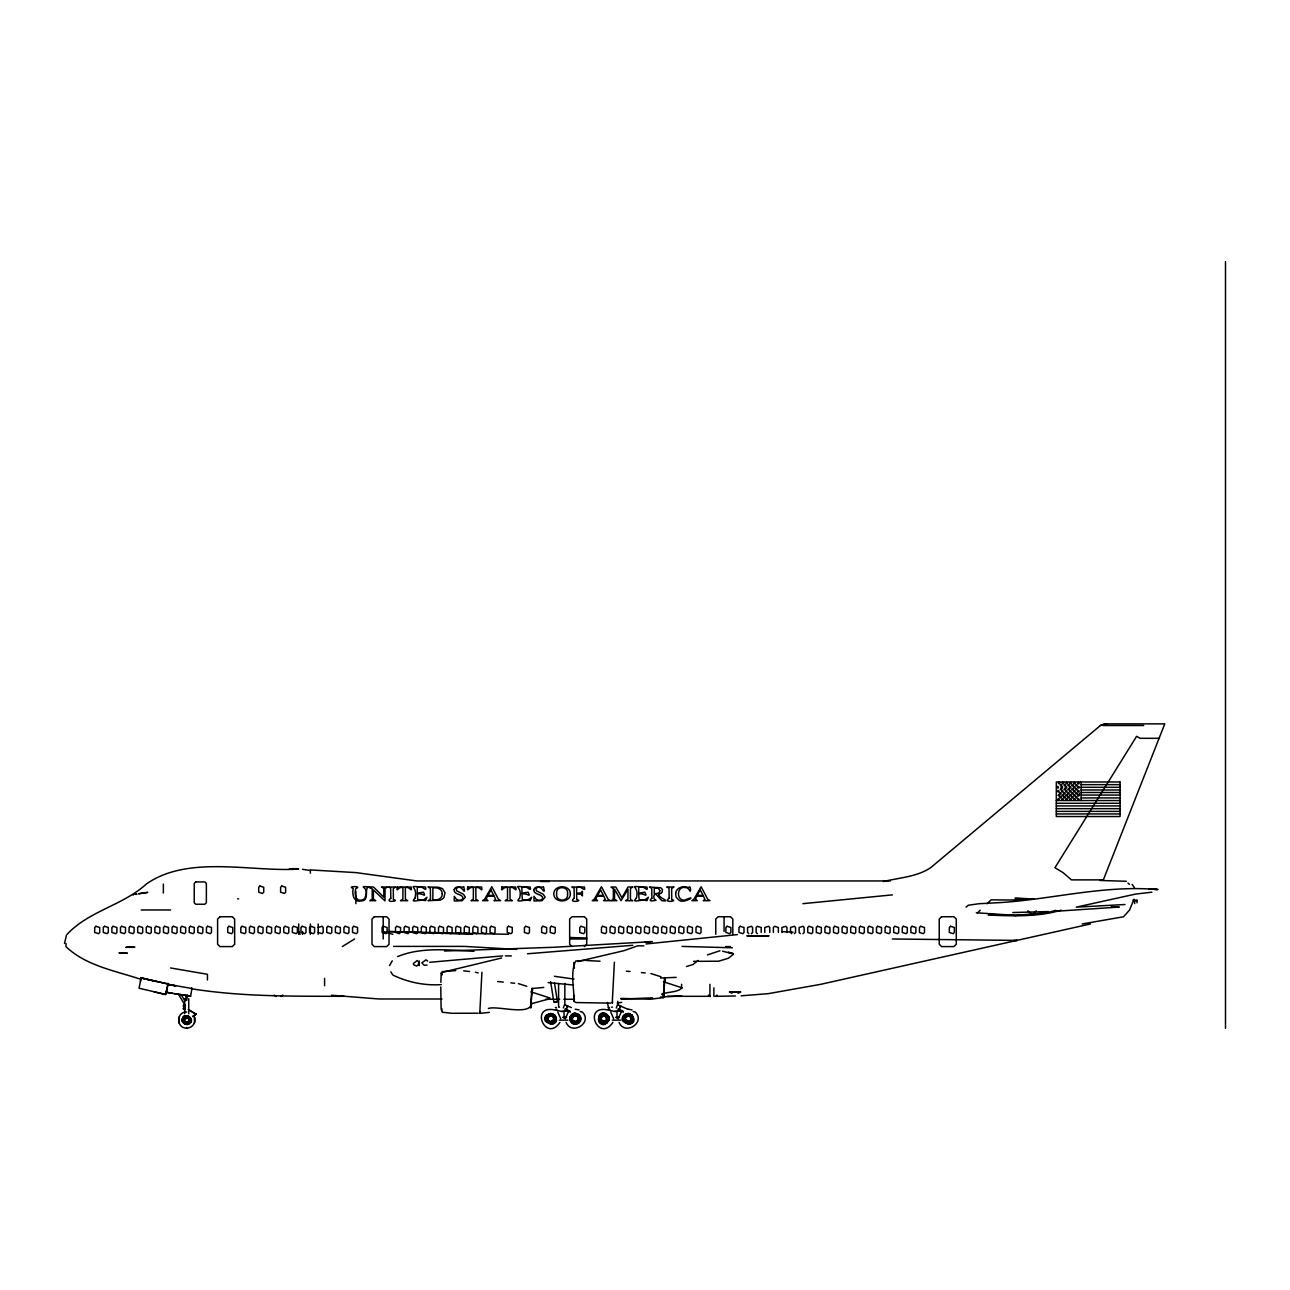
<?xml version="1.0" encoding="UTF-8"?>
<svg xmlns="http://www.w3.org/2000/svg" width="1290" height="1290" viewBox="0 0 1290 1290"><rect width="100%" height="100%" fill="white"/><g stroke="black" fill="none" stroke-linecap="round" stroke-linejoin="round"><path stroke-width="1.5" d="M355.879 903.677L355.911 891.277M163.362 884.037L163.362 893.019M440.793 986.963L441.099 1008.587L442.309 1012.215L451.726 1013.295L478.203 1013.198M532.415 990.93L532.399 988.737L531.077 1002.894M664.882 980.851L664.608 978.449L663.173 997.621L650.499 999.234L620.845 998.395M324.58 978.352L324.58 985.705M532.173 990.785C532.254 977.643 529.545 1022.309 531.625 1002.894M664.64 980.706L664.673 979.029M440.857 982.319L441.245 973.337L442.309 971.628L455.709 970.628M66.064 943.474L65.935 946.618C85.995 965.888 115.665 970.854 141.126 979.416L141.126 977.885L167.942 983.964L140.997 978.014L140.481 981.19M574.356 995.461L573.889 1001.072L575.727 1002.54L610.67 1003.12M441.615 1010.505L441.76 1008.587M664.092 992.816L663.479 997.525L664.85 978.659M531.351 1002.911C531.867 1016.488 496.634 1005.297 488.378 1008.474M663.818 992.832L663.173 997.621M64.5 943.474L66.451 935.169M418.734 961.792L418.621 964.517L416.638 966.049L413.751 964.823L413.364 963.469L417.234 960.566L418.734 961.792L418.621 964.517M167.861 983.27L167.861 984.238L191.904 988.527L190.614 996.283L166.587 992.365L167.877 984.609L175.666 985.866M577.452 1015.988L577.597 1015.101L574.002 1013.618M630.407 1015.988L630.552 1015.101L626.956 1013.618M578.307 1016.327L578.533 1015.053M631.262 1016.327L631.487 1015.053M188.566 1024.26L186.727 1024.518C199.95 1021.438 180.616 1008.49 182.39 1021.809L184.97 1024.26M580.371 1020.777L580.371 1016.73M608.832 1020.777L608.928 1016.681C592.094 1002.427 599.399 1038.16 609.364 1018.729C602.253 1001.395 590.207 1030.13 607.622 1022.519M182.47 1018.358L182.47 1021.761M547.863 1018.729L548.734 1016.73L550.782 1015.907M572.357 1018.729L573.228 1016.73L575.275 1015.907M186.76 1012.005C176.085 1011.537 176.117 1028.533 186.76 1028.114M194.468 1023.131L194.468 1016.955C196.66 1022.196 192.291 1028.178 186.727 1028.114M565.375 1018.729L568.261 1011.973M618.329 1018.729L621.216 1011.973M167.265 987.302L165.701 994.445L139.03 988.237L141.126 977.885L156.155 981.529M167.942 983.964L165.572 994.574L154.091 991.849M189.582 1020.051L190.549 1020.051C190.21 1026.775 179.423 1022.502 184.083 1017.471C189.178 1012.86 193.726 1023.486 186.727 1023.712L183.857 1020.051C185.212 1013.069 193.903 1021.712 186.727 1022.825M547.395 1018.729C555.732 1006.2 555.603 1031.371 547.395 1018.729L546.299 1018.729C557.296 1002.233 557.167 1035.322 546.299 1018.729M571.873 1018.729C580.226 1006.2 580.097 1031.371 571.873 1018.729L570.777 1018.729C581.774 1002.233 581.645 1035.322 570.777 1018.729M600.35 1018.729C608.687 1006.2 608.558 1031.371 600.35 1018.729L599.253 1018.729C613.588 1035.902 606.203 999.266 599.608 1020.39L600.608 1020.003M624.828 1018.729C633.18 1006.2 633.051 1031.371 624.828 1018.729L623.731 1018.729C638.066 1035.902 630.681 999.266 624.086 1020.39L625.086 1020.003M183.502 1023.244L188.517 1024.196L191.452 1020.051L188.517 1015.939L183.454 1016.891A4.789 4.789 0 0 1 184.922 1015.859L183.422 1016.859M1079.053 795.43L1079.488 793.366M191.017 1021.761L191.452 1020.051M179.052 1016.955L179.052 1023.131M619.813 1007.232L620.184 1005.926L628.004 1009.328M549.621 997.912L530.932 991.817M682.087 987.834L663.399 981.738M698.035 960.47L692.907 964.565L686.457 966.516M489.297 1012.408L479.767 1013.36L480.154 1011.86M612.621 1001.782L612.234 1003.265L614.395 962.163M584.193 960.453L575.727 961.002C569.987 972.192 574.356 988.301 573.889 1001.072L574.421 999.331L574.082 1000.427M566.939 1006.893L567.229 1005.926L571.422 1007.571M481.928 972.241L479.767 1013.36M1133.975 899.211L1129.621 909.966L1123.542 916.771L1082.165 923.979M563.311 1007.99L564.536 1004.684L567.793 1005.926L566.568 1009.215M616.265 1007.99L617.491 1004.684L620.748 1005.926L619.506 1009.215M1159.5 738.315L1140.134 738.315L1136.619 736.332L1054.946 867.719L1063.073 872.637L1071.442 879.877L1103.353 879.877L1164.773 723.867L1104.337 723.867L1100.418 725.512L930.638 867.719C916.61 877.023 899.34 877.619 883.44 881.554M187.856 1017.504L188.195 1016.697M549.476 1021.777L549.088 1022.744L547.653 1021.777L548.395 1021.083L547.653 1021.825M573.969 1021.777L573.566 1022.744L572.131 1021.777L572.873 1021.083L572.131 1021.825M602.43 1021.777L602.043 1022.744L600.608 1021.777L601.35 1021.083L600.608 1021.825M626.924 1021.777L626.521 1022.744L625.086 1021.777L625.827 1021.083L625.086 1021.825M552.088 1015.73L552.523 1014.762M576.582 1015.73L577.017 1014.762M605.042 1015.73L605.478 1014.762M629.536 1015.73L629.971 1014.762M389.516 965.565L392.273 960.856M553.233 1021.083L554.926 1020.39L553.974 1021.777L553.233 1021.083L553.974 1021.825M559.941 1022.389C545.735 1043.336 529.255 1004.862 554.571 1009.893M577.71 1021.083L579.404 1020.39L578.452 1021.777L577.71 1021.083L578.452 1021.825M606.187 1021.083L607.88 1020.39L606.929 1021.777L606.187 1021.083L606.929 1021.825M612.895 1022.389C598.689 1043.336 582.209 1004.862 607.525 1009.893M630.665 1021.083L632.358 1020.39L631.407 1021.777L630.665 1021.083L631.407 1021.825M188.485 1021.728C190.533 1012.376 178.859 1023.792 188.485 1021.728L185.808 1022.277L186.76 1022.422M549.701 1021.39L548.734 1020.745C551.862 1023.857 556.167 1017.794 551.926 1016.117M574.179 1021.39L573.228 1020.745C576.356 1023.889 580.645 1017.794 576.404 1016.117M603.736 1015.907C594.174 1020.535 611.96 1023.905 604.881 1016.117M628.23 1015.907C618.668 1020.535 636.438 1023.905 629.359 1016.117M67.161 934.315C88.591 911.062 123.05 905.306 146.318 884.037C188.259 854.544 251.534 872.266 298.7 869.073M318.195 927.462L321.984 926.301L323.177 927.494L323.177 932.46L321.984 933.67L318.195 932.493M584.386 946.554L586.708 944.232L586.708 919.077L584.37 916.739L572.002 916.739L569.664 919.077L569.664 944.215L572.002 946.586M730.479 946.586L725.673 946.586M751.393 933.67L752.586 932.46L752.586 927.494L751.393 926.301L747.571 927.494L747.571 932.46L748.764 933.67M794.366 933.67L795.559 932.46L795.559 927.494L794.366 926.301L790.544 927.494L790.544 932.46L791.738 933.67M802.961 933.67L804.154 932.46L804.154 927.494L802.961 926.301L799.139 927.494L799.139 932.46L800.332 933.67M977.498 912.869L980.223 910.256M987.027 903.758L991.107 899.856L1024.486 900.098M1036.354 910.837L1032.161 914.545L1015.456 915.4L976.304 912.772M1135.861 901.226L1137.022 900.259L1137.022 902.871M966.049 907.16L968.435 905.225L979.013 903.726L1002.007 902.484C1053.785 898.872 1105.401 884.843 1157.565 889.584L1148.858 888.891L1157.952 889.407M733.429 954.245L728.334 958.26L718.691 961.195L693.504 961.356M280.897 996.525L282.784 995.09M715.16 996.525L717.047 995.09M550.782 1013.327C530.771 1022.954 567.697 1030.017 552.878 1013.859C533.786 1012.94 556.264 1035.515 555.877 1016.73M579.242 1014.94C567.681 1006.877 567.648 1030.597 579.242 1022.567M628.23 1013.327C608.219 1022.954 645.129 1030.017 630.31 1013.859C611.234 1012.94 633.712 1035.515 633.326 1016.73M552.878 1020.745L550.782 1021.567M577.356 1020.745L575.275 1021.567M605.832 1020.745L603.736 1021.567M630.31 1020.745L628.23 1021.567M193.016 1016.697L196.193 1014.182L192.807 1016.117M342.318 946.554L354.605 938.975M738.122 993.284L740.573 992.01L729.511 992.01L731.962 993.284M397.675 956.567C421.475 946.715 448.856 950.133 474.027 951.327M184.115 1021.116L183.277 1021.438L182.987 1020.051L183.906 1020.051L184.083 1017.471M189.404 1018.987L190.243 1018.649M553.926 1017.471L554.926 1017.084M546.654 1020.39L547.653 1020.003M578.404 1017.471L579.404 1017.084M571.131 1020.39L572.131 1020.003M606.88 1017.471L607.88 1017.084M631.358 1017.471L632.358 1017.084M427.103 965.097L424.136 965.275L421.846 962.872L425.942 959.841L427.651 961.131M184.712 1013.779L184.712 1009.522L183.39 1008.312L184.712 1008.022L184.712 1006.442L183.39 1006.152L184.712 1004.684L184.712 998.702M166.587 992.365L172.473 993.268M707.452 954.89L719.981 950.746M132.58 947.344L131.209 946.86M124.662 953.342L123.872 953.084L126.017 952.842M1055.704 910.337L1046.303 912.901L1032.161 914.545L1027.92 910.788M1061.122 910.176C1037.547 917.206 1012.473 916.013 988.188 915.062M501.6 958.002L443.389 972.063M1100.418 725.512L1106.627 723.867M183.39 1005.152L185.309 1004.684L183.615 1005.152L185.309 1006.442L183.39 1006.152M1090.469 923.946L820.65 984.335L768.243 993.655L741.121 995.815M577.759 961.55L623.779 950.714L637.824 945.796L643.839 945.876M530.948 1003.862L549.572 998.783L549.588 997.799M661.528 994.203C667.317 991.688 678.298 992.574 682.055 987.705M136.853 894.293L135.482 894.389L136.675 894.083M548.702 1013.859L554.748 1014.94M626.134 1013.859L632.197 1014.94M185.292 1016.697L185.663 1017.504L185.292 1016.697L186.727 1016.407M185.808 1017.842L186.727 1017.665M573.131 1013.763L575.308 1013.327M601.608 1013.763L603.784 1013.327M555.748 1009.409L556.828 1009.215M617.152 1003.12L621.764 1002.33M609.783 1009.215L608.703 1009.409L607.461 1002.411M554.506 1002.411L556.909 1002.04M183.39 1008.312L185.309 1008.022L183.615 1008.312L185.309 1009.522L183.438 1009.231M740.573 992.01L729.511 992.01M527.529 953.762L632.729 945.296M1151.906 892.164L1135.394 894.115L1076.231 907.16L1125.009 904.5M1047.254 912.772L1015.456 915.368L990.623 914.545M644.935 942.184L650.628 941.571M555.442 1010.006L561.731 1011.505L565.955 1011.054M608.396 1010.006L614.685 1011.505L618.91 1011.054M646 943.957L737.428 934.605M802.88 903.677L892.341 894.873M652.563 997.847L621.038 999.121M660.432 997.057L681.652 995.848M531.932 988.527L543.751 987.447M676.218 977.369L660.512 978.014M429.635 962.292L502.552 955.906M652.418 941.603L554.168 947.263L444.55 951.02M1048.206 911.579L1012.844 912.53M1055.865 911.256L1119.252 907.063L1111.303 906.757M735.445 995.977L716.434 996.315M1102.869 725.512L1143.682 725.512M1081.165 784.643L1120.059 784.643M1081.165 787.303L1120.059 787.303M1081.165 789.98L1120.059 789.98M1081.165 792.495L1120.059 792.495M1081.165 795.075L1120.059 795.075M1081.165 797.913L1120.059 797.913M1056.317 800.542L1120.059 800.542M1056.317 803.283L1120.059 803.283M1056.317 805.928L1120.059 805.928M1056.317 808.669L1120.059 808.669M1056.317 811.378L1120.059 811.378M1056.317 813.942L1120.059 813.942M289.476 868.702L298.119 868.702M1099.902 880.457L1126.363 881.28M890.326 880.941L416.718 880.941L355.911 872.604L310.374 869.928L310.374 873.185M540.575 881.521L549.218 881.521M237.634 898.856L238.634 898.856M141.158 909.966L170.602 909.966M569.664 938.975L586.708 938.975M1013.827 940.426L1017.31 940.426L892.341 938.975M393.547 946.392L464.11 946.392L516.71 949.392M132.58 946.86L125.807 947.344L133.838 947.295L131.903 946.715M130.435 947.102L131.79 947.102M133.563 947.102L134.902 947.102M123.872 953.084L126.017 953.342M733.172 953.745L722.545 951.23M344.188 996.315C293.346 996.186 242.101 996.864 191.742 988.801L191.742 987.818M667.156 996.315L709.935 996.315L709.935 984.335M441.986 999.008L378.825 998.976L331.611 995.235M545.654 999.282L559.731 999.282M563.746 999.282L573.792 999.282M559.521 1007.168L558.586 1007.168L558.586 983.464M611.541 1007.168L612.476 1007.168M555.442 1007.538L556.377 1007.538M608.396 1007.538L609.332 1007.538M561.731 1011.36L564.053 1011.36L564.053 1018.39M614.685 1011.36L617.007 1011.36L617.007 1018.39M562.65 1017.31L566.616 1017.31M615.604 1017.31L619.555 1017.31M554.184 1018.729L555.281 1018.729M578.678 1018.729L579.758 1018.729M607.139 1018.729L608.235 1018.729M631.616 1018.729L632.713 1018.729M559.376 1020.148L567.793 1020.148M612.331 1020.148L620.748 1020.148M681.991 946.409L732.317 947.779M505.357 955.874L511.388 955.955M441.341 984.625C424.603 985.754 407.914 982.303 392.837 975.046L390.806 971.789M508.582 934.315L389.032 931.541L472.575 934.315M586.176 960.502L600.06 961.227M569.664 937.475L586.708 938.024M1133.023 900.081L1137.022 900.259M782.175 931.654L793.044 932.138M1015.149 897.937L1034.112 899.114M1015.182 898.969L1024.744 899.582M626.392 971.193L630.101 971.451M368.908 887.407L372.246 888.826L372.181 899.259L369.843 900.678L375.745 900.678L373.439 899.34L373.342 889.907L384.984 900.904L385.049 888.455L387.387 887.036L381.485 887.036L383.791 888.375L383.888 897.276L373.519 887.036C352.992 886.23 370.617 885.375 365.28 896.824A3.854 3.16 0.4 0 1 363.119 899.549C355.83 903.016 354.008 893.728 355.814 888.504C363.361 885.956 345.784 886.02 353.234 888.407C351.88 894.196 353.605 902.726 361.2 900.952C368.988 900.936 364.941 891.438 367.44 887.568L368.908 887.036M574.018 979.094L554.394 976.272M573.566 985.028L548.105 982.577M497.634 981.529L503.293 982.093M641.42 972.579L645.21 972.966M510.856 982.851L514.646 983.238M463.658 970.838L469.56 971.531M302.553 869.315L310.374 870.54M174.36 993.606L190.614 996.283M170.602 967.968L207.448 974.289L207.448 979.997M628.23 1009.199L632.019 1009.893M575.275 1009.199L579.065 1009.893M167.861 984.222L175.553 985.834M475.462 972.241L478.203 972.918M383.211 931.412L392.853 934.315M650.902 973.547L660.948 976.756M518.435 983.641L526.804 986.302M628.94 1015.617L631.713 1016.585M575.985 1015.617L578.759 1016.585M633.132 1011.457L634.293 1011.908M580.178 1011.457L581.338 1011.908M624.086 1017.084L625.086 1017.471M631.358 1020.003L632.358 1020.39M599.608 1017.084L600.608 1017.471M571.131 1017.084L572.131 1017.471M546.654 1017.084L547.653 1017.471M623.344 1012.15L617.942 1009.925L618.087 1008.925L623.118 1011.215M606.929 1020.003L607.88 1020.39M570.39 1012.15L564.988 1009.925L565.133 1008.925L570.164 1011.215M578.452 1020.003L579.404 1020.39M553.974 1020.003L554.926 1020.39M626.182 1020.745L627.134 1021.39M601.688 1020.745L602.656 1021.39M708.404 995.09L710.338 996.525M274.141 995.09L276.076 996.525M1127.976 883.053L1129.411 884.376M757.359 933.67L756.166 932.46L756.166 927.494L757.359 926.301L761.181 927.494L761.181 932.46M1132.072 884.392L1134.507 887.859M635.244 1011.973C646.016 1022.648 624.747 1036.031 619.071 1022.389M610.75 1011.973L613.669 1018.729M582.29 1011.973C593.077 1022.648 571.793 1036.031 566.116 1022.389M557.796 1011.973L560.715 1018.729M180.971 994.364L184.938 1000.943M178.262 993.929L185.486 1005.894M298.7 931.428L300.167 934.315M629.536 1021.777L629.971 1022.744M605.042 1021.777L605.478 1022.744M576.582 1021.777L577.017 1022.744M552.088 1021.777L552.523 1022.744M626.521 1014.762L626.924 1015.73M602.043 1014.762L602.43 1015.73M573.566 1014.762L573.969 1015.73M549.088 1014.762L549.476 1015.73M573.889 962.614L574.421 964.356M441.954 974.434L441.438 972.692L441.76 975.272M1134.2 900.501L1134.781 903.613M554.474 982.948L557.425 1001.556L553.878 1002.104L550.62 981.674M530.706 1007.7L530.641 1005.474M574.082 963.259L574.356 968.242M1225.5 261.677L1225.5 1028.291M1081.165 781.982L1081.165 800.542M786.965 932.46L786.965 927.494L785.771 926.301L781.95 927.494L781.95 932.46M778.37 932.46L778.37 927.494L774.548 926.301L773.355 927.494L773.355 932.46M769.775 932.46L769.775 927.494L768.582 926.301L764.76 927.494L764.76 932.46M732.817 934.315L732.817 919.077L730.479 916.739L718.111 916.739L715.773 919.077L715.773 934.315M724.077 916.739L724.077 931.412M713.87 987.85L713.87 996.315M681.588 984.302L681.588 987.85M628.23 1014.424L628.23 1015.472M628.23 1022.051L628.23 1023.083M618.845 1008.925L618.845 1011.054M617.797 1001.233L617.797 1005.184M603.736 1014.424L603.736 1015.472M603.736 1022.051L603.736 1023.083M575.275 1014.424L575.275 1015.472M575.275 1022.051L575.275 1023.083M565.891 1008.925L565.891 1011.054M564.843 983.464L564.843 1005.184M550.782 1014.424L550.782 1015.472M550.782 1022.051L550.782 1023.083M419.315 961.066L419.315 965.581M383.211 916.771L383.211 938.975M318.195 923.979L318.195 934.315M310.374 923.979L310.374 934.315M302.553 931.412L302.553 934.315M298.7 923.946L298.7 934.315M188.743 998.702L188.743 1013.779M187.566 994.848L186.727 1000.427L185.857 1000.234L185.857 994.848M186.76 1016.407L186.76 1017.294M397.256 887.036C395.933 894.067 399.045 885.263 402.932 887.891L402.867 899.259L400.529 900.678L407.721 900.678L405.415 899.34L405.334 887.891C409.14 885.246 412.478 894.035 411.107 887.036L397.256 887.036M467.738 887.036C466.416 894.067 469.528 885.263 473.398 887.891L473.333 899.259L470.995 900.678L478.187 900.678L475.897 899.34L475.8 887.891C479.622 885.246 482.96 894.051 481.589 887.036L467.738 887.036M501.891 887.036C500.568 894.067 503.681 885.263 507.567 887.891L507.486 899.259L505.164 900.678L512.356 900.678L510.05 899.34L509.969 887.891C513.791 885.246 517.113 894.051 515.742 887.036L501.891 887.036M567.535 894.051C568.745 902.258 555.216 902 556.651 893.76C555.393 885.408 569.084 885.73 567.535 894.051M651.869 898.259C646.467 902.452 655.594 900.275 656.046 900.307C653.272 900.42 652.74 893.148 656.046 894.293L661.786 900.678C672.348 901.823 658.61 898.356 658.497 894.035L660.351 893.519A4.531 3.16 0 0 0 662.093 892.245L662.447 889.455L660.786 887.794L649.434 887.036L651.789 888.407L651.869 898.259M675.621 893.067L675.976 896.437A8.514 6.853 0 0 0 678.556 899.582C682.475 905.322 700.18 893.293 684.748 900.114C676.573 901.13 676.363 886.891 684.377 887.439C686.506 887.391 688.683 888.423 689.618 890.39C690.972 894.067 690.989 883.973 688.57 887.665C683.829 885.359 676.524 887.31 675.621 893.067M430.473 898.259L430.199 899.759L428.038 900.678L439.922 900.146A7.482 6.015 0 0 0 443.905 897.534L445.05 892.761L442.518 888.649L438.294 887.214L428.038 887.036L430.376 888.407L430.473 898.259M613.379 898.308L613.105 899.791L610.976 900.678L616.894 900.678L614.572 899.34L614.491 889.197L621.038 900.678L628.004 889.197L627.924 899.259L625.602 900.678L632.809 900.678L630.746 899.888L630.407 898.308L630.471 888.455L632.809 887.036L628.004 887.036L621.941 897.711L615.782 887.036L610.976 887.036L613.314 888.617L613.379 898.308M390.822 898.259C383.711 903.387 400.884 900.968 393.386 899.63L393.305 888.455L395.659 887.036L388.387 887.036L390.66 888.084L390.822 898.259M574.227 898.259C567.116 903.403 584.338 900.968 576.791 899.63L576.63 893.97L581 894.163L582.403 895.889L582.403 891.277L580.645 893.051L576.63 893.148L576.63 887.778C580.403 884.15 586.095 893.615 584.434 887.036L571.809 887.036L574.066 888.084L574.227 898.259M669.155 898.259C662.044 903.387 679.217 900.968 671.719 899.63L671.639 888.455L673.993 887.036L666.72 887.036L668.994 888.084L669.155 898.259M442.276 893.889C442.502 898.711 436.907 900.936 432.876 899.694L432.876 888.084C436.907 886.843 442.518 889.052 442.276 893.889M570.406 893.776C570.374 903.226 553.749 903.339 553.781 893.809C553.942 884.505 570.245 884.44 570.406 893.776M414.896 898.275C409.156 903.935 420.524 898.679 425.539 900.678L427.006 897.26L423.668 899.775L417.75 899.823L417.299 893.906C423.426 892.89 426.281 898.42 423.475 892.18L417.299 893.18L417.299 887.778C421.346 883.569 427.264 893.631 425.539 887.036C402.851 886.44 419.024 884.118 414.896 898.275M519.531 898.275C513.775 903.935 525.159 898.679 530.174 900.678L531.641 897.26L528.303 899.775L522.385 899.823L521.934 893.906C528.062 892.89 530.916 898.42 528.11 892.18L521.934 893.18L521.934 887.778C525.981 883.569 531.899 893.631 530.174 887.036C507.422 886.44 523.708 884.118 519.531 898.275M636.293 898.275C630.552 903.935 641.936 898.679 646.951 900.678L648.402 897.26L645.065 899.775L639.147 899.823L638.695 893.906C644.839 892.89 647.677 898.42 644.871 892.18L638.695 893.18L638.695 887.778C642.743 883.569 648.676 893.631 646.951 887.036C624.199 886.44 640.469 884.118 636.293 898.275M454.193 889.6C453.306 895.212 463.771 893.615 462.933 898.824L461.175 900.033A5.208 4.176 0 0 1 456.305 899.178L454.274 896.308L454.274 900.984L462.175 900.71L465.384 897.195L463.578 894.341L456.628 890.761L456.305 888.842C461.417 882.167 466.254 898.695 463.787 886.73C461.449 888.23 455.563 884.875 454.193 889.6M533.915 889.6C533.028 895.212 543.493 893.615 542.655 898.824L540.897 900.033A5.208 4.176 0 0 1 536.027 899.178L533.996 896.308L533.996 900.984L541.897 900.71L545.106 897.195L543.3 894.341L536.35 890.761L536.027 888.842C541.139 882.167 545.976 898.695 543.509 886.73C541.171 888.23 535.285 884.875 533.915 889.6M659.851 890.697L659.787 891.309A3.983 2.79 0 0 1 659.158 892.374A3.87 2.709 0 0 1 657.094 893.47L654.272 893.664L654.272 887.988L658.319 888.246L659.851 890.681M570.18 1016.73C567.503 1023.131 577.759 1026.969 580.452 1020.825C583.225 1014.472 572.696 1010.409 570.18 1016.73M486.104 898.953L487.959 900.678L482.605 900.678L484.653 899.178L491.812 886.73L498.392 899.194L500.633 900.678L493.941 900.678L495.666 899.469L494.135 896.115L487.572 896.115L486.104 898.953M595.738 898.953L597.593 900.678L592.255 900.678L594.303 899.178L601.446 886.73L608.042 899.194L610.267 900.678L603.575 900.678L605.3 899.469L603.768 896.115L597.206 896.115L595.738 898.953M695.407 898.953L697.261 900.678L691.908 900.678L693.972 899.178L701.115 886.73L707.694 899.194L709.935 900.678L703.244 900.678L704.969 899.469L703.437 896.115L696.874 896.115L695.407 898.953M1057.203 787.448L1058.106 788.093L1058.445 787.029L1057.542 786.384L1057.203 787.448M1058.493 783.353L1059.396 783.998L1059.751 782.949L1058.848 782.288L1058.493 783.353M1057.8 791.463L1058.703 792.125L1059.058 791.06L1058.155 790.415L1057.8 791.463M1060.461 785.481L1061.364 786.142L1061.718 785.078L1060.815 784.417L1060.461 785.481M1058.364 795.479L1059.267 796.14L1059.622 795.075L1058.719 794.414L1058.364 795.479M1060.396 789.416L1061.299 790.077L1061.638 789.012L1060.735 788.351L1060.396 789.416M1062.38 783.353L1063.283 783.998L1063.637 782.949L1062.734 782.288L1062.38 783.353M1061.38 787.448L1062.283 788.093L1062.621 787.029L1061.718 786.384L1061.38 787.448M1059.864 793.479L1060.767 794.14L1061.106 793.076L1060.203 792.415L1059.864 793.479M1058.106 799.429L1059.009 800.09L1059.348 799.026L1058.445 798.365L1058.106 799.429M1061.831 791.463L1062.734 792.125L1063.089 791.06L1062.186 790.415L1061.831 791.463M1060.17 797.413L1061.073 798.075L1061.412 797.01L1060.509 796.365L1060.17 797.413M1064.347 785.481L1065.25 786.142L1065.605 785.078L1064.685 784.417L1064.347 785.481M1062.251 795.479L1063.154 796.14L1063.508 795.075L1062.589 794.414L1062.251 795.479M1064.282 789.416L1065.185 790.077L1065.524 789.012L1064.621 788.351L1064.282 789.416M1066.266 783.353L1067.169 783.998L1067.523 782.949L1066.62 782.288L1066.266 783.353M1065.54 787.448L1066.443 788.093L1066.798 787.029L1065.895 786.384L1065.54 787.448M1063.895 793.479L1064.798 794.14L1065.137 793.076L1064.234 792.415L1063.895 793.479M1062.138 799.526L1063.041 800.187L1063.379 799.123L1062.476 798.462L1062.138 799.526M1065.862 791.463L1066.765 792.125L1067.12 791.06L1066.201 790.415L1065.862 791.463M1064.121 797.446L1065.024 798.107L1065.379 797.043L1064.476 796.381L1064.121 797.446M1068.233 785.481L1069.136 786.142L1069.475 785.078L1068.572 784.417L1068.233 785.481M1066.137 795.479L1067.04 796.14L1067.394 795.075L1066.475 794.414L1066.137 795.479M1068.168 789.416L1069.071 790.077L1069.41 789.012L1068.507 788.351L1068.168 789.416M1070.152 783.353L1071.055 783.998L1071.41 782.949L1070.506 782.288L1070.152 783.353M1067.927 793.479L1068.83 794.14L1069.168 793.076L1068.265 792.415L1067.927 793.479M1069.716 787.448L1070.619 788.093L1070.974 787.029L1070.071 786.384L1069.716 787.448M1066.137 799.51L1067.04 800.171L1067.394 799.107L1066.475 798.446L1066.137 799.51M1068.007 797.446L1068.91 798.107L1069.265 797.043L1068.362 796.381L1068.007 797.446M1069.894 791.463L1070.797 792.125L1071.135 791.06L1070.232 790.415L1069.894 791.463M1072.119 785.481L1073.022 786.142L1073.361 785.078L1072.458 784.417L1072.119 785.481M1070.023 795.479L1070.926 796.14L1071.264 795.075L1070.361 794.414L1070.023 795.479M1072.055 789.416L1072.957 790.077L1073.296 789.012L1072.393 788.351L1072.055 789.416M1074.038 783.353L1074.941 783.998L1075.296 782.949L1074.377 782.288L1074.038 783.353M1070.023 799.51L1070.926 800.171L1071.264 799.107L1070.361 798.446L1070.023 799.51M1071.942 793.479L1072.845 794.14L1073.199 793.076L1072.296 792.431L1071.942 793.479M1073.893 787.448L1074.796 788.093L1075.134 787.029L1074.231 786.384L1073.893 787.448M1071.893 797.446L1072.796 798.107L1073.151 797.043L1072.248 796.381L1071.893 797.446M1073.925 791.463L1074.828 792.125L1075.167 791.06L1074.264 790.415L1073.925 791.463M1076.005 785.481L1076.908 786.142L1077.247 785.078L1076.344 784.417L1076.005 785.481M1073.909 795.479L1074.812 796.14L1075.15 795.075L1074.248 794.414L1073.909 795.479M1075.941 789.416L1076.844 790.077L1077.182 789.012L1076.279 788.351L1075.941 789.416M1077.924 783.353L1078.827 783.998L1079.166 782.949L1078.263 782.288L1077.924 783.353M1073.909 799.51L1074.812 800.171L1075.15 799.107L1074.248 798.446L1073.909 799.51M1075.973 793.479L1076.876 794.14L1077.231 793.076L1076.328 792.415L1075.973 793.479M1078.069 787.448L1078.972 788.093L1079.311 787.029L1078.408 786.384L1078.069 787.448M1075.779 797.446L1076.682 798.107L1077.037 797.043L1076.134 796.381L1075.779 797.446M1077.956 791.463L1078.859 792.125L1079.198 791.06L1078.295 790.415L1077.956 791.463M1077.795 795.479L1078.698 796.14L1079.037 795.075L1078.134 794.414L1077.795 795.479M1077.795 799.51L1078.698 800.171L1079.037 799.107L1078.134 798.446L1077.795 799.51M196.225 1014.327L188.372 1009.586L196.225 1014.327M185.631 1022.615L185.292 1023.421L185.663 1022.615M490.91 889.858L487.959 895.373L493.78 895.373L490.91 889.858M600.543 889.858L597.593 895.373L603.43 895.373L600.543 889.858M700.212 889.858L697.261 895.373L703.082 895.373L700.212 889.858M138.804 893.744L147.576 892.406L138.804 893.744M190.839 1021.696L186.76 1024.308L182.68 1021.696A4.209 4.209 0 0 1 183.648 1017.036L186.76 1015.794L189.888 1017.036A4.209 4.209 0 0 1 190.839 1021.696M555.619 1020.696L550.782 1023.792L545.944 1020.696A4.999 4.999 0 0 1 547.089 1015.165L550.782 1013.682L554.49 1015.165A4.999 4.999 0 0 1 555.619 1020.696M580.113 1020.696L575.275 1023.792L570.438 1020.696A4.999 4.999 0 0 1 571.567 1015.165L575.275 1013.682L578.968 1015.165A4.999 4.999 0 0 1 580.113 1020.696M608.574 1020.696L603.736 1023.792L598.899 1020.696A4.999 4.999 0 0 1 600.043 1015.165L603.736 1013.682L607.445 1015.165A4.999 4.999 0 0 1 608.574 1020.696M633.068 1020.696L628.23 1023.792L623.393 1020.696A4.999 4.999 0 0 1 624.521 1015.165L628.23 1013.682L631.923 1015.165A4.999 4.999 0 0 1 633.068 1020.696M95.912 926.301L94.702 927.494L94.702 932.46L98.524 933.67L99.717 932.46L99.717 927.494L95.912 926.301M133.838 894.26L132.918 894.905L133.805 894.293M104.506 926.301L103.297 927.494L103.297 932.46L107.118 933.67L108.312 932.46L108.312 927.494L104.506 926.301M113.101 926.301L111.891 927.494L111.891 932.46L115.713 933.67L116.906 932.46L116.906 927.494L113.101 926.301M121.695 926.301L120.486 927.494L120.486 932.46L124.308 933.67L125.501 932.46L125.501 927.494L121.695 926.301M130.29 926.301L129.081 927.494L129.081 932.46L132.902 933.67L134.095 932.46L134.095 927.494L130.29 926.301M138.885 926.301L137.675 927.494L137.675 932.46L141.497 933.67L142.69 932.46L142.69 927.494L138.885 926.301M147.479 926.301L146.27 927.494L146.27 932.46L150.091 933.67L151.285 932.46L151.285 927.494L147.479 926.301M195.741 881.941L194.226 883.44L194.226 902.742L195.741 904.242L204.852 904.242L206.368 902.742L206.368 883.44L204.852 881.941L195.741 881.941M156.074 926.301L154.865 927.494L154.865 932.46L158.686 933.67L159.879 932.46L159.879 927.494L156.074 926.301M164.669 926.301L163.459 927.494L163.459 932.46L167.281 933.67L168.474 932.46L168.474 927.494L164.669 926.301M173.263 926.301L172.054 927.494L172.054 932.46L175.875 933.67L177.069 932.46L177.069 927.494L173.263 926.301M181.858 926.301L180.648 927.494L180.648 932.444L184.47 933.67L185.663 932.46L185.663 927.494L181.858 926.301M190.452 926.301L189.243 927.494L189.243 932.46L193.065 933.67L194.258 932.46L194.258 927.494L190.452 926.301M199.047 926.301L197.838 927.494L197.838 932.46L201.659 933.67L202.852 932.46L202.852 927.494L199.047 926.301M207.642 926.301L206.432 927.494L206.432 932.46L210.254 933.67L211.447 932.46L211.447 927.494L207.642 926.301M219.961 916.739L217.607 919.077L217.607 944.215L219.961 946.586L232.313 946.586L234.651 944.232L234.651 919.077L232.313 916.739L219.961 916.739M259.903 886.053L258.709 887.246L258.709 892.229L262.531 893.422L263.724 892.229L263.724 887.246L259.903 886.053M228.927 926.301L227.733 927.494L227.733 932.46L231.539 933.67L232.748 932.46L232.748 927.494L228.927 926.301M281.8 886.053L280.607 887.246L280.607 892.229L284.413 893.422L285.622 892.229L285.622 887.246L281.8 886.053M242.02 926.301L240.811 927.494L240.811 932.46L244.632 933.67L245.826 932.46L245.826 927.494L242.02 926.301M250.615 926.301L249.405 927.494L249.405 932.46L253.227 933.67L254.42 932.46L254.42 927.494L250.615 926.301M259.209 926.301L258 927.494L258 932.46L261.822 933.67L263.015 932.46L263.015 927.494L259.209 926.301M267.804 926.301L266.595 927.494L266.595 932.46L270.416 933.67L271.61 932.46L271.61 927.494L267.804 926.301M276.399 926.301L275.189 927.494L275.189 932.46L279.011 933.67L280.204 932.46L280.204 927.494L276.399 926.301M284.993 926.301L283.784 927.494L283.784 932.46L287.606 933.67L288.799 932.46L288.799 927.494L284.993 926.301M293.588 926.301L292.378 927.494L292.378 932.46L296.2 933.67L297.393 932.46L297.393 927.494L293.588 926.301M302.183 926.301L300.973 927.494L300.973 932.46L304.795 933.67L305.988 932.46L305.988 927.494L302.183 926.301M310.777 926.301L309.568 927.494L309.568 932.46L313.389 933.67L314.583 932.46L314.583 927.494L310.777 926.301M327.966 926.301L326.757 927.494L326.757 932.46L330.579 933.67L331.772 932.46L331.772 927.494L327.966 926.301M336.561 926.301L335.352 927.494L335.352 932.46L339.173 933.67L340.367 932.46L340.367 927.494L336.561 926.301M345.156 926.301L343.946 927.494L343.946 932.46L347.768 933.67L348.961 932.46L348.961 927.494L345.156 926.301M353.75 926.301L352.541 927.494L352.541 932.46L356.363 933.67L357.556 932.46L357.556 927.494L353.75 926.301M374.326 916.739L371.988 919.077L371.988 944.215L374.326 946.586L386.694 946.586L389.032 944.232L389.032 919.077L386.694 916.739L374.326 916.739M383.291 926.301L382.098 927.494L382.098 932.46L385.92 933.67L387.113 932.46L387.113 927.494L383.291 926.301M396.723 926.301L395.514 927.494L395.514 932.46L399.336 933.67L400.529 932.46L400.529 927.494L396.723 926.301M405.318 926.301L404.109 927.494L404.109 932.46L407.93 933.67L409.124 932.46L409.124 927.494L405.318 926.301M413.913 926.301L412.703 927.494L412.703 932.46L416.525 933.67L417.718 932.46L417.718 927.494L413.913 926.301M422.507 926.301L421.298 927.494L421.298 932.46L425.12 933.67L426.313 932.46L426.313 927.494L422.507 926.301M431.102 926.301L429.893 927.494L429.893 932.46L433.714 933.67L434.907 932.46L434.907 927.494L431.102 926.301M439.697 926.301L438.487 927.494L438.487 932.46L442.309 933.67L443.502 932.46L443.502 927.494L439.697 926.301M448.291 926.301L447.082 927.494L447.082 932.46L450.903 933.67L452.097 932.46L452.097 927.494L448.291 926.301M456.886 926.301L455.676 927.494L455.676 932.46L459.498 933.67L460.691 932.46L460.691 927.494L456.886 926.301M465.48 926.301L464.271 927.494L464.271 932.46L468.093 933.67L469.286 932.46L469.286 927.494L465.48 926.301M474.075 926.301L472.866 927.494L472.866 932.46L476.687 933.67L477.881 932.46L477.881 927.494L474.075 926.301M482.67 926.301L481.46 927.494L481.46 932.46L485.282 933.67L486.475 932.46L486.475 927.494L482.67 926.301M491.264 926.301L490.055 927.494L490.055 932.46L493.876 933.67L495.07 932.46L495.07 927.494L491.264 926.301M508.454 926.301L507.244 927.494L507.244 932.46L511.066 933.67L512.259 932.46L512.259 927.494L508.454 926.301M525.643 926.301L524.433 927.494L524.433 932.46L528.255 933.67L529.448 932.46L529.448 927.494L525.643 926.301M542.832 926.301L541.623 927.494L541.623 932.46L545.444 933.67L546.638 932.46L546.638 927.494L542.832 926.301M551.427 926.301L550.217 927.494L550.217 932.46L554.039 933.67L555.232 932.46L555.232 927.494L551.427 926.301M580.984 926.301L579.774 927.494L579.774 932.46L583.596 933.67L584.789 932.46L584.789 927.494L580.984 926.301M602.656 926.301L601.462 927.494L601.462 932.46L605.284 933.67L606.477 932.46L606.477 927.494L602.656 926.301M611.25 926.301L610.057 927.494L610.057 932.46L613.879 933.67L615.072 932.46L615.072 927.494L611.25 926.301M619.845 926.301L618.652 927.494L618.652 932.46L622.473 933.67L623.667 932.46L623.667 927.494L619.845 926.301M628.44 926.301L627.246 927.494L627.246 932.46L631.068 933.67L632.261 932.46L632.261 927.494L628.44 926.301M637.034 926.301L635.841 927.494L635.841 932.46L639.663 933.67L640.856 932.46L640.856 927.494L637.034 926.301M645.629 926.301L644.436 927.494L644.436 932.46L648.257 933.67L649.451 932.46L649.451 927.494L645.629 926.301M654.224 926.301L653.03 927.494L653.03 932.46L656.852 933.67L658.045 932.46L658.045 927.494L654.224 926.301M662.818 926.301L661.625 927.494L661.625 932.46L665.447 933.67L666.64 932.46L666.64 927.494L662.818 926.301M671.413 926.301L670.22 927.494L670.22 932.46L674.041 933.67L675.234 932.46L675.234 927.494L671.413 926.301M680.007 926.301L678.814 927.494L678.814 932.46L682.636 933.67L683.829 932.46L683.829 927.494L680.007 926.301M688.602 926.301L687.409 927.494L687.409 932.46L691.23 933.67L692.424 932.46L692.424 927.494L688.602 926.301M697.197 926.301L696.003 927.494L696.003 932.46L699.825 933.67L701.018 932.46L701.018 927.494L697.197 926.301M727.092 926.301L725.883 927.494L725.883 932.46L729.705 933.67L730.898 932.46L730.898 927.494L727.092 926.301M740.17 926.301L738.976 927.494L738.976 932.46L742.798 933.67L743.991 932.46L743.991 927.494L740.17 926.301M808.927 926.301L807.734 927.494L807.734 932.46L811.555 933.67L812.748 932.46L812.748 927.494L808.927 926.301M817.521 926.301L816.328 927.494L816.328 932.46L820.15 933.67L821.343 932.46L821.343 927.494L817.521 926.301M826.116 926.301L824.923 927.494L824.923 932.46L828.744 933.67L829.938 932.46L829.938 927.494L826.116 926.301M834.711 926.301L833.517 927.494L833.517 932.46L837.339 933.67L838.532 932.46L838.532 927.494L834.711 926.301M843.305 926.301L842.112 927.494L842.112 932.46L845.934 933.67L847.127 932.46L847.127 927.494L843.305 926.301M851.9 926.301L850.707 927.494L850.707 932.46L854.528 933.67L855.721 932.46L855.721 927.494L851.9 926.301M860.495 926.301L859.301 927.494L859.301 932.46L863.123 933.67L864.316 932.46L864.316 927.494L860.495 926.301M869.089 926.301L867.896 927.494L867.896 932.46L871.718 933.67L872.911 932.46L872.911 927.494L869.089 926.301M877.684 926.301L876.49 927.494L876.49 932.46L880.312 933.67L881.505 932.46L881.505 927.494L877.684 926.301M886.278 926.301L885.085 927.494L885.085 932.46L888.907 933.67L890.1 932.46L890.1 927.494L886.278 926.301M894.873 926.301L893.68 927.494L893.68 932.46L897.501 933.67L898.695 932.46L898.695 927.494L894.873 926.301M903.468 926.301L902.274 927.494L902.274 932.46L906.096 933.67L907.289 932.46L907.289 927.494L903.468 926.301M912.062 926.301L910.869 927.494L910.869 932.46L914.691 933.67L915.884 932.46L915.884 927.494L912.062 926.301M920.657 926.301L919.464 927.494L919.464 932.46L923.285 933.67L924.479 932.46L924.479 927.494L920.657 926.301M941.571 916.739L939.233 919.077L939.233 944.215L941.571 946.586L953.939 946.586L956.277 944.232L956.277 919.077L953.939 916.739L941.571 916.739M950.553 926.301L949.343 927.494L949.343 932.46L953.165 933.67L954.358 932.46L954.358 927.494L950.553 926.301M143.513 893.051L142.481 893.293L143.513 893.051M127.291 953.278L119.228 952.842L127.291 953.278M768.792 935.798L747.104 935.863L768.792 935.798M1120.059 781.982L1056.317 781.982L1056.317 816.522L1120.059 816.522L1120.059 781.982M733.333 953.745L728.334 952.278L733.236 953.745M184.115 1018.987L183.245 1018.649L184.083 1018.987M190.243 1021.438L189.404 1021.116L190.21 1021.438M188.195 1023.421L187.824 1022.615L188.195 1023.421"/></g></svg>
